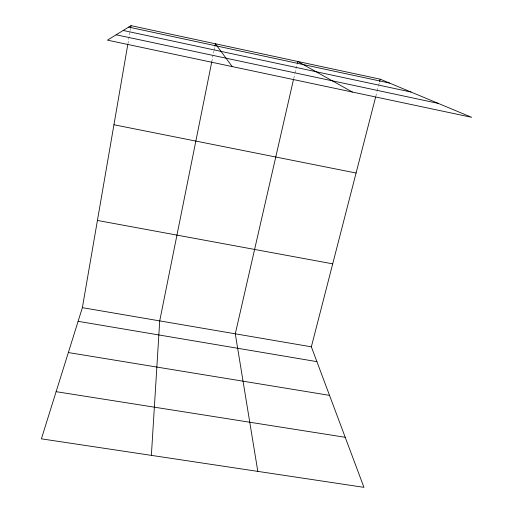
<?xml version="1.0" encoding="UTF-8"?>
<svg xmlns="http://www.w3.org/2000/svg" width="513" height="513" viewBox="0 0 513 513"><rect width="100%" height="100%" fill="white"/><g stroke="black" fill="none" stroke-linecap="round" stroke-linejoin="round"><path stroke-width="0.38" stroke-dasharray="2.56 1.92" d="M127.923 43.74L130.501 28.799M211.773 61.823L213.979 50.838M214.139 50.05L214.767 46.914M293.725 78.534L294.789 73.872M294.969 73.096L297.104 63.772M375.837 96.245L377.036 91.59M377.235 90.82L378.427 86.165M378.632 85.389L379.428 82.285"/><path stroke-width="0.77" d="M151.373 455.377L159.716 320.894L211.773 61.823M375.638 97.021L311.353 346.82L363.954 487.35L41.386 438.833L82.375 307.665L127.782 44.528M130.635 28.01L131.039 25.65L380.229 79.182L471.614 117.31L107.461 40.149L131.039 25.65M214.928 46.125L215.402 43.772L232.209 66.581M293.545 79.31L235.287 333.816L257.815 471.383M297.277 62.996L297.636 61.438L352.367 92.039M379.626 81.509L380.229 79.182M56.122 391.675L345.217 437.294M68.351 352.553L329.526 395.363M78.111 321.324L316.899 361.639M82.375 307.665L311.353 346.82M97.425 220.443L332.706 263.849M113.937 124.755L356.08 173.022M116.175 34.788L438.237 103.382M128.68 27.099L389.534 83.068M123.197 30.472L410.99 92.019"/></g></svg>
